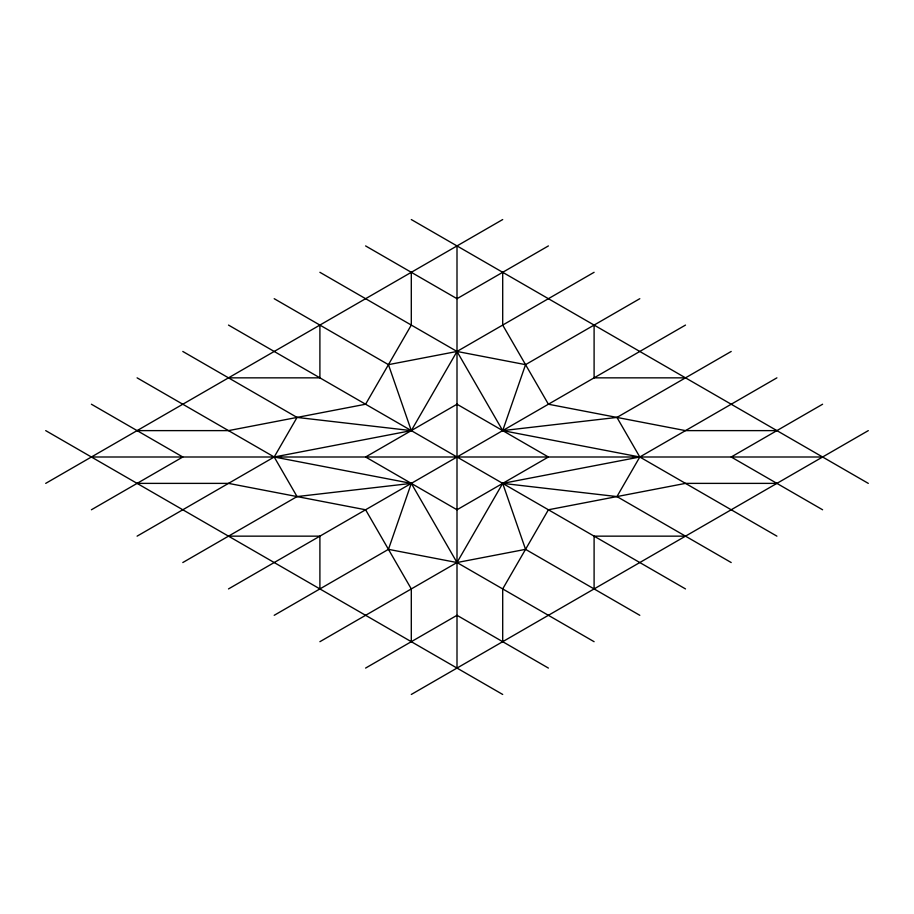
<?xml version="1.0" encoding="UTF-8"?>
<svg xmlns="http://www.w3.org/2000/svg" width="914" height="914" viewBox="0 0 914 914"><rect width="100%" height="100%" fill="white"/><g stroke="black" fill="none" stroke-linecap="round" stroke-linejoin="round"><path stroke-width="1.37" d="M274.2 615.305L388.45 549.348L411.3 483.38L274.2 457L137.1 377.848M639.8 298.695L525.55 364.652L502.7 430.62L639.8 457L776.9 536.152M594.1 272.303L457 351.456L411.3 430.62L297.05 417.424L274.2 457L137.1 536.152M319.9 641.697L457 562.544L502.7 483.38L616.95 496.576L639.8 457L776.9 377.848M45.7 483.38L502.7 219.543M91.4 509.772L182.8 457L91.4 404.228M548.4 245.923L457 298.695L365.6 245.923M182.8 562.544L297.05 496.576L411.3 483.38L457 562.544L594.1 641.697M228.5 588.924L685.5 325.076M319.9 272.303L457 351.456L502.7 430.62L616.95 417.424L731.2 351.456M365.6 668.077L457 615.305L548.4 668.077M822.6 404.228L731.2 457L822.6 509.772M411.3 694.457L868.3 430.62M274.2 298.695L388.45 364.652L457 351.456L525.55 364.652M639.8 615.305L525.55 549.348L457 562.544L388.45 549.348M228.5 377.848L319.9 377.848L319.9 325.076M685.5 377.848L594.1 377.848L594.1 325.076M137.1 430.62L228.5 430.62L365.6 404.228L411.3 325.076L411.3 272.303M776.9 430.62L685.5 430.62L548.4 404.228L502.7 325.076L502.7 272.303M91.4 457L822.6 457M137.1 483.38L228.5 483.38L365.6 509.772L411.3 588.924L411.3 641.697M776.9 483.38L685.5 483.38L548.4 509.772L502.7 588.924L502.7 641.697M228.5 536.152L319.9 536.152L319.9 588.924M685.5 536.152L594.1 536.152L594.1 588.924M411.3 219.543L868.3 483.38M616.95 496.576L731.2 562.544M228.5 325.076L685.5 588.924M182.8 351.456L297.05 417.424M45.7 430.62L502.7 694.457M616.95 417.424L639.8 457L502.7 483.38L525.55 549.348M297.05 496.576L274.2 457L411.3 430.62L388.45 364.652M457 245.923L457 668.077M457 404.228L365.6 457L457 509.772L548.4 457L457 404.228"/></g></svg>
